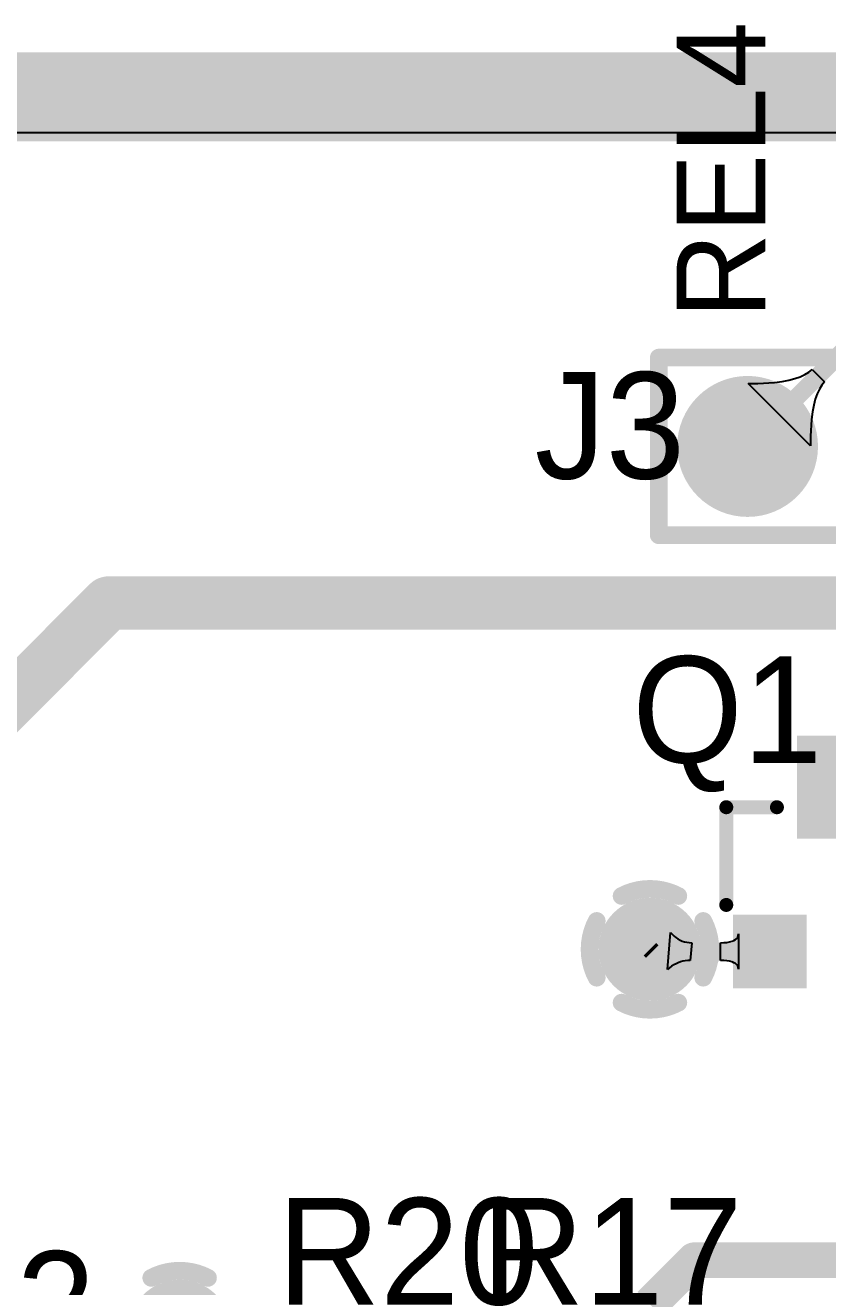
# Model space of a CAD drawing. Header units: millimetres. Extents: x -1 to 102, y -51 to 1.
# Drawn here: x 29.79 to 41.28, y -17.02 to 1.02 of the extents above; entities that cross this region are included whole.
import ezdxf

# ---------------------------------------------------------------- set-up
doc = ezdxf.new("R2010")
doc.units = ezdxf.units.MM
for name, color, linetype in [('BottomLayer', 5, 'Continuous'), ('InternalPlane1', 76, 'Continuous'), ('InternalPlane2', 16, 'Continuous'), ('Mechanical1', 6, 'Continuous'), ('MultiLayer', 9, 'Continuous'), ('TopLayer', 1, 'Continuous'), ('TopOverlay', 2, 'Continuous'), ('TopSolder', 216, 'Continuous')]:
    doc.layers.add(name, color=color, linetype=linetype)

msp = doc.modelspace()

# ---------------------------------------------------------------- linework, layer by layer
at = {"layer": 'BottomLayer'}
for p, q in [((40.951, -3.973), (41.007, -3.938)), ((41.007, -3.938), (41.054, -3.898)), ((41.054, -3.898), (41.234, -4.078)), ((40.141, -4.1), (40.277, -4.099)), ((41.032, -4.991), (40.141, -4.1)), ((40.277, -4.099), (40.519, -4.085)), ((40.519, -4.085), (40.625, -4.071)), ((40.625, -4.071), (40.721, -4.053)), ((40.721, -4.053), (40.808, -4.031)), ((40.808, -4.031), (40.884, -4.004)), ((40.884, -4.004), (40.951, -3.973)), ((41.194, -4.125), (41.159, -4.181)), ((41.234, -4.078), (41.194, -4.125)), ((41.101, -4.324), (41.079, -4.411)), ((41.128, -4.248), (41.101, -4.324)), ((41.159, -4.181), (41.128, -4.248)), ((41.061, -4.507), (41.047, -4.613)), ((41.079, -4.411), (41.061, -4.507)), ((41.047, -4.613), (41.033, -4.855)), ((41.033, -4.855), (41.032, -4.991))]:
    msp.add_line(p, q, dxfattribs=at)
for points, const_width in [([(40.132, -5), (43.227, -1.905)], 0.254), ([(23.266, -14.961), (30.988, -7.239)], 0.762), ([(30.988, -7.239), (46.228, -7.239)], 0.762)]:
    msp.add_lwpolyline(points, dxfattribs=dict(at, const_width=const_width))
for points, const_width in [([(39.682, -5, 1), (40.582, -5, 1)], 0.9), ([(40.068, -5, 1), (40.196, -5, 1)], 0.127), ([(30.797, -7.239, 1), (31.178, -7.239, 1)], 0.381), ([(30.797, -7.239, 1), (31.178, -7.239, 1)], 0.381), ([(38.544, -12.192, 1), (38.925, -12.192, 1)], 0.381)]:
    msp.add_lwpolyline(points, format="xyb", close=True, dxfattribs=dict(at, const_width=const_width))
at = {"layer": 'InternalPlane1'}
msp.add_line((0.51, -0.51), (99.49, -0.51), dxfattribs=at)
at = {"layer": 'InternalPlane1', "const_width": 1.016}
msp.add_lwpolyline([(0, 0), (100, 0)], dxfattribs=at)
at = {"layer": 'InternalPlane1'}
for points, const_width in [([(39.628, -5, 1), (40.636, -5, 1)], 1.008), ([(38.367, -12.192, 1), (39.103, -12.192, 1)], 0.737), ([(31.535, -16.89, 1), (31.662, -16.89, 1)], 0.127), ([(32.346, -16.89, 1), (32.473, -16.89, 1)], 0.127)]:
    msp.add_lwpolyline(points, format="xyb", close=True, dxfattribs=dict(at, const_width=const_width))
at = {"layer": 'InternalPlane1', "const_width": 0.254}
msp.add_lwpolyline([(31.599, -16.89, -0.249328), (32.409, -16.89)], format="xyb", dxfattribs=at)
at = {"layer": 'InternalPlane2'}
msp.add_line((0.51, -0.51), (99.49, -0.51), dxfattribs=at)
at = {"layer": 'InternalPlane2', "const_width": 1.016}
msp.add_lwpolyline([(0, 0), (100, 0)], dxfattribs=at)
at = {"layer": 'InternalPlane2'}
for points, const_width in [([(39.628, -5, 1), (40.636, -5, 1)], 1.008), ([(38.266, -11.429, 1), (38.393, -11.429, 1)], 0.127), ([(39.077, -11.429, 1), (39.204, -11.429, 1)], 0.127), ([(37.909, -11.787, 1), (38.036, -11.787, 1)], 0.127), ([(39.434, -11.787, 1), (39.561, -11.787, 1)], 0.127), ([(37.909, -12.597, 1), (38.036, -12.597, 1)], 0.127), ([(39.434, -12.597, 1), (39.561, -12.597, 1)], 0.127), ([(38.266, -12.955, 1), (38.393, -12.955, 1)], 0.127), ([(39.077, -12.955, 1), (39.204, -12.955, 1)], 0.127), ([(31.636, -17.653, 1), (32.372, -17.653, 1)], 0.737)]:
    msp.add_lwpolyline(points, format="xyb", close=True, dxfattribs=dict(at, const_width=const_width))
at = {"layer": 'InternalPlane2', "const_width": 0.254}
for points in [[(38.33, -11.429, -0.249328), (39.14, -11.429)], [(37.972, -12.597, -0.249328), (37.972, -11.787)], [(39.498, -11.787, -0.249328), (39.498, -12.597)], [(39.14, -12.955, -0.249328), (38.33, -12.955)]]:
    msp.add_lwpolyline(points, format="xyb", dxfattribs=at)
at = {"layer": 'Mechanical1', "const_width": 1.27}
msp.add_lwpolyline([(19.05, 0), (80.899, 0)], dxfattribs=at)
at = {"layer": 'MultiLayer'}
for points, const_width in [([(39.682, -5, 1), (40.582, -5, 1)], 0.9), ([(38.544, -12.192, 1), (38.925, -12.192, 1)], 0.381)]:
    msp.add_lwpolyline(points, format="xyb", close=True, dxfattribs=dict(at, const_width=const_width))
at = {"layer": 'TopLayer'}
for p, q in [((38.984, -12.481), (39.029, -11.949)), ((39.029, -11.949), (39.054, -11.977)), ((39.054, -11.977), (39.08, -12.002)), ((39.08, -12.002), (39.107, -12.025)), ((39.107, -12.025), (39.136, -12.044)), ((39.136, -12.044), (39.166, -12.06)), ((39.166, -12.06), (39.197, -12.073)), ((39.197, -12.073), (39.229, -12.084)), ((39.229, -12.084), (39.262, -12.091)), ((39.837, -12.092), (39.875, -12.086)), ((39.875, -12.086), (39.909, -12.077)), ((39.909, -12.077), (39.937, -12.065)), ((39.937, -12.065), (39.96, -12.051)), ((39.96, -12.051), (39.978, -12.035)), ((39.978, -12.035), (39.991, -12.016)), ((39.991, -12.016), (39.999, -11.994)), ((39.999, -11.994), (40.001, -11.97)), ((40.001, -11.97), (40.001, -12.478)), ((39.262, -12.091), (39.297, -12.096)), ((39.297, -12.096), (39.333, -12.097)), ((39.333, -12.097), (39.31, -12.351)), ((39.744, -12.097), (39.793, -12.096)), ((39.744, -12.351), (39.744, -12.097)), ((39.793, -12.096), (39.837, -12.092)), ((39.045, -12.434), (39.014, -12.456)), ((39.076, -12.415), (39.045, -12.434)), ((39.108, -12.398), (39.076, -12.415)), ((39.14, -12.383), (39.108, -12.398)), ((39.173, -12.372), (39.14, -12.383)), ((39.207, -12.363), (39.173, -12.372)), ((39.241, -12.356), (39.207, -12.363)), ((39.275, -12.352), (39.241, -12.356)), ((39.31, -12.351), (39.275, -12.352)), ((39.793, -12.352), (39.744, -12.351)), ((39.837, -12.356), (39.793, -12.352)), ((39.875, -12.362), (39.837, -12.356)), ((39.909, -12.371), (39.875, -12.362)), ((39.937, -12.383), (39.909, -12.371)), ((39.96, -12.397), (39.937, -12.383)), ((39.978, -12.413), (39.96, -12.397)), ((39.991, -12.432), (39.978, -12.413)), ((39.999, -12.454), (39.991, -12.432)), ((39.014, -12.456), (38.984, -12.481)), ((40.001, -12.478), (39.999, -12.454))]:
    msp.add_line(p, q, dxfattribs=at)
for points, const_width in [([(39.682, -5, 1), (40.582, -5, 1)], 0.9), ([(41.275, -9.874, 1), (41.529, -9.874, 1)], 0.254), ([(38.544, -12.192, 1), (38.925, -12.192, 1)], 0.381), ([(38.671, -12.192, 1), (38.798, -12.192, 1)], 0.127), ([(38.704, -12.224, 1), (38.831, -12.224, 1)], 0.127), ([(38.704, -12.224, 1), (38.831, -12.224, 1)], 0.127), ([(40.388, -12.224, 1), (40.515, -12.224, 1)], 0.127), ([(39.243, -16.637, 1), (39.497, -16.637, 1)], 0.254), ([(39.243, -16.637, 1), (39.497, -16.637, 1)], 0.254)]:
    msp.add_lwpolyline(points, format="xyb", close=True, dxfattribs=dict(at, const_width=const_width))
for points, const_width in [([(41.402, -9.874), (41.58, -9.696)], 0.508), ([(38.735, -12.192), (38.767, -12.224)], 0.254), ([(38.767, -12.224), (40.452, -12.224)], 0.254), ([(38.735, -17.272), (39.37, -16.637)], 0.508), ([(39.37, -16.637), (48.768, -16.637)], 0.508)]:
    msp.add_lwpolyline(points, dxfattribs=dict(at, const_width=const_width))
for points in [[(40.94, -10.509), (41.864, -10.509), (40.94, -9.239), (41.864, -9.239)], [(39.995, -12.681), (40.909, -12.681), (39.995, -11.767), (40.909, -11.767)]]:
    msp.add_solid(points, dxfattribs=at)
at = {"layer": 'TopOverlay'}
for points, const_width in [([(38.862, -6.27), (38.862, -3.73)], 0.254), ([(38.862, -3.73), (59.182, -3.73)], 0.254), ([(38.862, -6.27), (59.182, -6.27)], 0.254), ([(39.827, -11.557), (39.827, -10.16)], 0.2), ([(39.827, -10.16), (40.552, -10.16)], 0.2)]:
    msp.add_lwpolyline(points, dxfattribs=dict(at, const_width=const_width))
for points, const_width in [([(38.798, -3.73, 1), (38.925, -3.73, 1)], 0.127), ([(38.798, -3.73, 1), (38.925, -3.73, 1)], 0.127), ([(38.798, -6.27, 1), (38.925, -6.27, 1)], 0.127), ([(38.798, -6.27, 1), (38.925, -6.27, 1)], 0.127), ([(39.777, -10.16, 1), (39.877, -10.16, 1)], 0.1), ([(39.777, -10.16, 1), (39.877, -10.16, 1)], 0.1), ([(40.502, -10.16, 1), (40.602, -10.16, 1)], 0.1), ([(39.777, -11.557, 1), (39.877, -11.557, 1)], 0.1), ([(39.622, -12.243, 1), (39.372, -12.243, 1)], 0.25), ([(39.309, -12.243, 1), (39.434, -12.243, 1)], 0.125), ([(39.56, -12.243, 1), (39.685, -12.243, 1)], 0.125)]:
    msp.add_lwpolyline(points, format="xyb", close=True, dxfattribs=dict(at, const_width=const_width))
at = {"layer": 'TopSolder'}
for points, const_width in [([(39.631, -5, 1), (40.633, -5, 1)], 1.002), ([(38.494, -12.192, 1), (38.976, -12.192, 1)], 0.483)]:
    msp.add_lwpolyline(points, format="xyb", close=True, dxfattribs=dict(at, const_width=const_width))
for points in [[(40.838, -10.611), (41.966, -10.611), (40.838, -9.137), (41.966, -9.137)], [(39.925, -12.751), (40.979, -12.751), (39.925, -11.697), (40.979, -11.697)]]:
    msp.add_solid(points, dxfattribs=at)

# ---------------------------------------------------------------- texts
at = {"layer": 'TopOverlay'}
msp.add_text('REL4', height=1.27, rotation=90, dxfattribs=at).set_placement((40.386, -3.175))
for s, p in [('J3', (37.084, -5.461)), ('Q1', (38.481, -9.525)), ('R20', (33.401, -17.272)), ('R17', (36.322, -17.272)), ('U2', (28.194, -18.034))]:
    msp.add_text(s, height=1.524, dxfattribs=at).set_placement(p)

doc.saveas('drawing.dxf')
